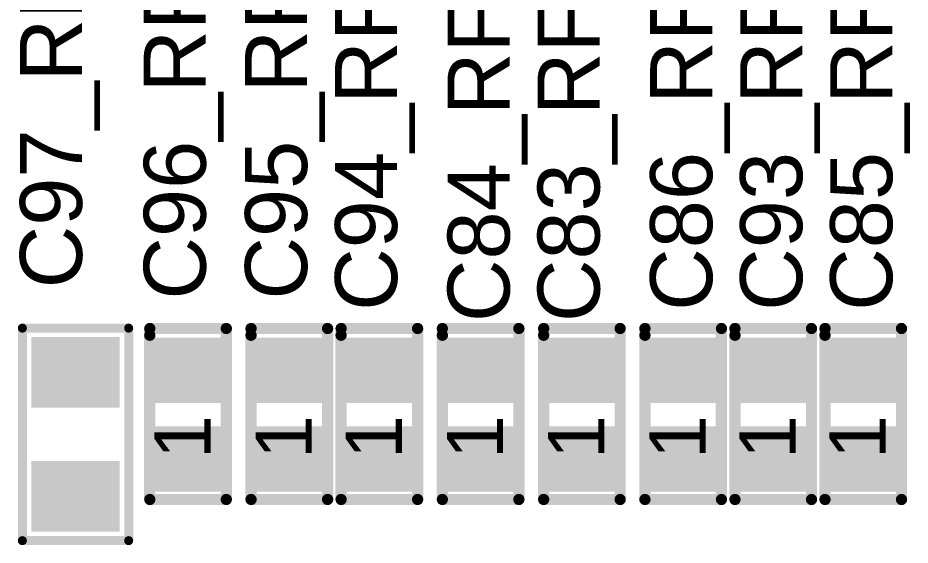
# Model space of a CAD drawing. Header units: inches. Extents: x -1.3 to 11.9, y -6.8 to 4.2.
# Drawn here: x 4.2094 to 4.6058, y 1.6646 to 1.899 of the extents above; entities that cross this region are included whole.
import ezdxf

# ---------------------------------------------------------------- set-up
doc = ezdxf.new("R2010")
doc.units = ezdxf.units.IN
doc.header["$MEASUREMENT"] = 0
for name, color, linetype in [('ASSY_DWG_INFO', 56, 'Continuous'), ('FAB', 56, 'Continuous'), ('TOP', 1, 'Continuous'), ('Top Overlay', 2, 'Continuous'), ('Top Paste', 8, 'Continuous'), ('Top Solder', 216, 'Continuous')]:
    doc.layers.add(name, color=color, linetype=linetype)
doc.styles.add('Arial', font='', dxfattribs={"height": 0.2})
doc.styles.get('Arial').set_extended_font_data('Arial')

# ---------------------------------------------------------------- blocks, each defined once
blk = doc.blocks.new('C0603_115')
at = {"layer": 'TOP'}
for points in [[(-0.04134, 0.01772), (-0.01378, 0.01772), (-0.01378, -0.01772), (-0.04134, -0.01772)], [(0.01378, 0.01772), (0.04134, 0.01772), (0.04134, -0.01772), (0.01378, -0.01772)]]:
    blk.add_hatch(color=1, dxfattribs=at).paths.add_polyline_path(points)
at = {"layer": 'Top Paste'}
for points in [[(-0.04134, 0.01772), (-0.01378, 0.01772), (-0.01378, -0.01772), (-0.04134, -0.01772)], [(0.01378, 0.01772), (0.04134, 0.01772), (0.04134, -0.01772), (0.01378, -0.01772)]]:
    blk.add_hatch(color=8, dxfattribs=at).paths.add_polyline_path(points)
at = {"layer": 'Top Solder'}
for points in [[(-0.04331, 0.01969), (-0.01181, 0.01969), (-0.01181, -0.01969), (-0.04331, -0.01969)], [(0.01181, 0.01969), (0.04331, 0.01969), (0.04331, -0.01969), (0.01181, -0.01969)]]:
    blk.add_hatch(color=216, dxfattribs=at).paths.add_polyline_path(points)
at = {"layer": 'Top Overlay'}
for points in [[(-0.04724, 0.02362, 0.004, 0.004, 0), (-0.04724, -0.02362, 0.004, 0.004, 0)], [(-0.04724, 0.02362, 0.004, 0.004, 0), (0.04724, 0.02362, 0.004, 0.004, 0)], [(0.04724, 0.02362, 0.004, 0.004, 0), (0.04724, -0.02362, 0.004, 0.004, 0)], [(-0.04724, -0.02362, 0.004, 0.004, 0), (0.04724, -0.02362, 0.004, 0.004, 0)]]:
    blk.add_lwpolyline(points, format="xyseb", dxfattribs=at)
for points in [[(-0.04824, 0.02362, 0.002, 0.002, 1), (-0.04624, 0.02362, 0.002, 0.002, 1)], [(-0.04824, 0.02362, 0.002, 0.002, 1), (-0.04624, 0.02362, 0.002, 0.002, 1)], [(0.04624, 0.02362, 0.002, 0.002, 1), (0.04824, 0.02362, 0.002, 0.002, 1)], [(0.04624, 0.02362, 0.002, 0.002, 1), (0.04824, 0.02362, 0.002, 0.002, 1)], [(-0.04824, -0.02362, 0.002, 0.002, 1), (-0.04624, -0.02362, 0.002, 0.002, 1)], [(-0.04824, -0.02362, 0.002, 0.002, 1), (-0.04624, -0.02362, 0.002, 0.002, 1)], [(0.04624, -0.02362, 0.002, 0.002, 1), (0.04824, -0.02362, 0.002, 0.002, 1)], [(0.04624, -0.02362, 0.002, 0.002, 1), (0.04824, -0.02362, 0.002, 0.002, 1)]]:
    blk.add_lwpolyline(points, format="xyseb", close=True, dxfattribs=at)
blk = doc.blocks.new('C0402_117')
at = {"layer": 'TOP'}
for points in [[(-0.031, -0.0125), (-0.031, 0.0125), (-0.006, 0.0125), (-0.006, -0.0125)], [(0.0084, -0.0125), (0.0084, 0.0125), (0.0334, 0.0125), (0.0334, -0.0125)]]:
    blk.add_hatch(color=1, dxfattribs=at).paths.add_polyline_path(points)
at = {"layer": 'Top Paste'}
for points in [[(-0.031, -0.0125), (-0.031, 0.0125), (-0.006, 0.0125), (-0.006, -0.0125)], [(0.0084, -0.0125), (0.0084, 0.0125), (0.0334, 0.0125), (0.0334, -0.0125)]]:
    blk.add_hatch(color=8, dxfattribs=at).paths.add_polyline_path(points)
at = {"layer": 'Top Solder'}
for points in [[(-0.033, -0.0145), (-0.033, 0.0145), (-0.004, 0.0145), (-0.004, -0.0145)], [(0.0064, -0.0145), (0.0064, 0.0145), (0.0354, 0.0145), (0.0354, -0.0145)]]:
    blk.add_hatch(color=216, dxfattribs=at).paths.add_polyline_path(points)
at = {"layer": 'ASSY_DWG_INFO'}
for points in [[(-0.0365, 0.017, 0.005, 0.005, 0), (-0.0365, -0.017, 0.005, 0.005, 0)], [(-0.0365, 0.017, 0.005, 0.005, 0), (0.0395, 0.017, 0.005, 0.005, 0)], [(0.0395, 0.017, 0.005, 0.005, 0), (0.0395, -0.017, 0.005, 0.005, 0)], [(-0.0365, -0.017, 0.005, 0.005, 0), (0.0395, -0.017, 0.005, 0.005, 0)]]:
    blk.add_lwpolyline(points, format="xyseb", dxfattribs=at)
for points in [[(-0.03775, 0.017, 0.0025, 0.0025, 1), (-0.03525, 0.017, 0.0025, 0.0025, 1)], [(-0.03775, 0.017, 0.0025, 0.0025, 1), (-0.03525, 0.017, 0.0025, 0.0025, 1)], [(0.03825, 0.017, 0.0025, 0.0025, 1), (0.04075, 0.017, 0.0025, 0.0025, 1)], [(0.03825, 0.017, 0.0025, 0.0025, 1), (0.04075, 0.017, 0.0025, 0.0025, 1)], [(-0.03775, -0.017, 0.0025, 0.0025, 1), (-0.03525, -0.017, 0.0025, 0.0025, 1)], [(-0.03775, -0.017, 0.0025, 0.0025, 1), (-0.03525, -0.017, 0.0025, 0.0025, 1)], [(0.03825, -0.017, 0.0025, 0.0025, 1), (0.04075, -0.017, 0.0025, 0.0025, 1)], [(0.03825, -0.017, 0.0025, 0.0025, 1), (0.04075, -0.017, 0.0025, 0.0025, 1)]]:
    blk.add_lwpolyline(points, format="xyseb", close=True, dxfattribs=at)
at = {"layer": 'Top Overlay'}
for points in [[(-0.0365, 0.017, 0.005, 0.005, 0), (0.0365, 0.017, 0.005, 0.005, 0)], [(-0.0365, 0.017, 0.005, 0.005, 0), (-0.0365, -0.017, 0.005, 0.005, 0)], [(0.0365, 0.017, 0.005, 0.005, 0), (0.0395, 0.017, 0.005, 0.005, 0)], [(0.0395, 0.017, 0.005, 0.005, 0), (0.0395, -0.017, 0.005, 0.005, 0)], [(-0.0365, -0.017, 0.005, 0.005, 0), (0.0395, -0.017, 0.005, 0.005, 0)]]:
    blk.add_lwpolyline(points, format="xyseb", dxfattribs=at)
for points in [[(-0.03775, 0.017, 0.0025, 0.0025, 1), (-0.03525, 0.017, 0.0025, 0.0025, 1)], [(-0.03775, 0.017, 0.0025, 0.0025, 1), (-0.03525, 0.017, 0.0025, 0.0025, 1)], [(0.03525, 0.017, 0.0025, 0.0025, 1), (0.03775, 0.017, 0.0025, 0.0025, 1)], [(0.03525, 0.017, 0.0025, 0.0025, 1), (0.03775, 0.017, 0.0025, 0.0025, 1)], [(0.03825, 0.017, 0.0025, 0.0025, 1), (0.04075, 0.017, 0.0025, 0.0025, 1)], [(0.03825, 0.017, 0.0025, 0.0025, 1), (0.04075, 0.017, 0.0025, 0.0025, 1)], [(-0.03775, -0.017, 0.0025, 0.0025, 1), (-0.03525, -0.017, 0.0025, 0.0025, 1)], [(-0.03775, -0.017, 0.0025, 0.0025, 1), (-0.03525, -0.017, 0.0025, 0.0025, 1)], [(0.03825, -0.017, 0.0025, 0.0025, 1), (0.04075, -0.017, 0.0025, 0.0025, 1)], [(0.03825, -0.017, 0.0025, 0.0025, 1), (0.04075, -0.017, 0.0025, 0.0025, 1)]]:
    blk.add_lwpolyline(points, format="xyseb", close=True, dxfattribs=at)
at = {"layer": 'FAB', "style": 'Arial'}
blk.add_text('1', height=0.025, dxfattribs=at).set_placement((-0.0185, -0.01))
blk = doc.blocks.new('C0402_119')
at = {"layer": 'TOP'}
for points in [[(-0.031, -0.0125), (-0.031, 0.0125), (-0.006, 0.0125), (-0.006, -0.0125)], [(0.0084, -0.0125), (0.0084, 0.0125), (0.0334, 0.0125), (0.0334, -0.0125)]]:
    blk.add_hatch(color=1, dxfattribs=at).paths.add_polyline_path(points)
at = {"layer": 'Top Paste'}
for points in [[(-0.031, -0.0125), (-0.031, 0.0125), (-0.006, 0.0125), (-0.006, -0.0125)], [(0.0084, -0.0125), (0.0084, 0.0125), (0.0334, 0.0125), (0.0334, -0.0125)]]:
    blk.add_hatch(color=8, dxfattribs=at).paths.add_polyline_path(points)
at = {"layer": 'Top Solder'}
for points in [[(-0.033, -0.0145), (-0.033, 0.0145), (-0.004, 0.0145), (-0.004, -0.0145)], [(0.0064, -0.0145), (0.0064, 0.0145), (0.0354, 0.0145), (0.0354, -0.0145)]]:
    blk.add_hatch(color=216, dxfattribs=at).paths.add_polyline_path(points)
at = {"layer": 'ASSY_DWG_INFO'}
for points in [[(-0.0365, 0.017, 0.005, 0.005, 0), (-0.0365, -0.017, 0.005, 0.005, 0)], [(-0.0365, 0.017, 0.005, 0.005, 0), (0.0395, 0.017, 0.005, 0.005, 0)], [(0.0395, 0.017, 0.005, 0.005, 0), (0.0395, -0.017, 0.005, 0.005, 0)], [(-0.0365, -0.017, 0.005, 0.005, 0), (0.0395, -0.017, 0.005, 0.005, 0)]]:
    blk.add_lwpolyline(points, format="xyseb", dxfattribs=at)
for points in [[(-0.03775, 0.017, 0.0025, 0.0025, 1), (-0.03525, 0.017, 0.0025, 0.0025, 1)], [(-0.03775, 0.017, 0.0025, 0.0025, 1), (-0.03525, 0.017, 0.0025, 0.0025, 1)], [(0.03825, 0.017, 0.0025, 0.0025, 1), (0.04075, 0.017, 0.0025, 0.0025, 1)], [(0.03825, 0.017, 0.0025, 0.0025, 1), (0.04075, 0.017, 0.0025, 0.0025, 1)], [(-0.03775, -0.017, 0.0025, 0.0025, 1), (-0.03525, -0.017, 0.0025, 0.0025, 1)], [(-0.03775, -0.017, 0.0025, 0.0025, 1), (-0.03525, -0.017, 0.0025, 0.0025, 1)], [(0.03825, -0.017, 0.0025, 0.0025, 1), (0.04075, -0.017, 0.0025, 0.0025, 1)], [(0.03825, -0.017, 0.0025, 0.0025, 1), (0.04075, -0.017, 0.0025, 0.0025, 1)]]:
    blk.add_lwpolyline(points, format="xyseb", close=True, dxfattribs=at)
at = {"layer": 'Top Overlay'}
for points in [[(-0.0365, 0.017, 0.005, 0.005, 0), (0.0365, 0.017, 0.005, 0.005, 0)], [(-0.0365, 0.017, 0.005, 0.005, 0), (-0.0365, -0.017, 0.005, 0.005, 0)], [(0.0365, 0.017, 0.005, 0.005, 0), (0.0395, 0.017, 0.005, 0.005, 0)], [(0.0395, 0.017, 0.005, 0.005, 0), (0.0395, -0.017, 0.005, 0.005, 0)], [(-0.0365, -0.017, 0.005, 0.005, 0), (0.0395, -0.017, 0.005, 0.005, 0)]]:
    blk.add_lwpolyline(points, format="xyseb", dxfattribs=at)
for points in [[(-0.03775, 0.017, 0.0025, 0.0025, 1), (-0.03525, 0.017, 0.0025, 0.0025, 1)], [(-0.03775, 0.017, 0.0025, 0.0025, 1), (-0.03525, 0.017, 0.0025, 0.0025, 1)], [(0.03525, 0.017, 0.0025, 0.0025, 1), (0.03775, 0.017, 0.0025, 0.0025, 1)], [(0.03525, 0.017, 0.0025, 0.0025, 1), (0.03775, 0.017, 0.0025, 0.0025, 1)], [(0.03825, 0.017, 0.0025, 0.0025, 1), (0.04075, 0.017, 0.0025, 0.0025, 1)], [(0.03825, 0.017, 0.0025, 0.0025, 1), (0.04075, 0.017, 0.0025, 0.0025, 1)], [(-0.03775, -0.017, 0.0025, 0.0025, 1), (-0.03525, -0.017, 0.0025, 0.0025, 1)], [(-0.03775, -0.017, 0.0025, 0.0025, 1), (-0.03525, -0.017, 0.0025, 0.0025, 1)], [(0.03825, -0.017, 0.0025, 0.0025, 1), (0.04075, -0.017, 0.0025, 0.0025, 1)], [(0.03825, -0.017, 0.0025, 0.0025, 1), (0.04075, -0.017, 0.0025, 0.0025, 1)]]:
    blk.add_lwpolyline(points, format="xyseb", close=True, dxfattribs=at)
at = {"layer": 'FAB', "style": 'Arial'}
blk.add_text('1', height=0.025, dxfattribs=at).set_placement((-0.0185, -0.01))
blk = doc.blocks.new('C0402_121')
at = {"layer": 'TOP'}
for points in [[(-0.031, -0.0125), (-0.031, 0.0125), (-0.006, 0.0125), (-0.006, -0.0125)], [(0.0084, -0.0125), (0.0084, 0.0125), (0.0334, 0.0125), (0.0334, -0.0125)]]:
    blk.add_hatch(color=1, dxfattribs=at).paths.add_polyline_path(points)
at = {"layer": 'Top Paste'}
for points in [[(-0.031, -0.0125), (-0.031, 0.0125), (-0.006, 0.0125), (-0.006, -0.0125)], [(0.0084, -0.0125), (0.0084, 0.0125), (0.0334, 0.0125), (0.0334, -0.0125)]]:
    blk.add_hatch(color=8, dxfattribs=at).paths.add_polyline_path(points)
at = {"layer": 'Top Solder'}
for points in [[(-0.033, -0.0145), (-0.033, 0.0145), (-0.004, 0.0145), (-0.004, -0.0145)], [(0.0064, -0.0145), (0.0064, 0.0145), (0.0354, 0.0145), (0.0354, -0.0145)]]:
    blk.add_hatch(color=216, dxfattribs=at).paths.add_polyline_path(points)
at = {"layer": 'ASSY_DWG_INFO'}
for points in [[(-0.0365, 0.017, 0.005, 0.005, 0), (-0.0365, -0.017, 0.005, 0.005, 0)], [(-0.0365, 0.017, 0.005, 0.005, 0), (0.0395, 0.017, 0.005, 0.005, 0)], [(0.0395, 0.017, 0.005, 0.005, 0), (0.0395, -0.017, 0.005, 0.005, 0)], [(-0.0365, -0.017, 0.005, 0.005, 0), (0.0395, -0.017, 0.005, 0.005, 0)]]:
    blk.add_lwpolyline(points, format="xyseb", dxfattribs=at)
for points in [[(-0.03775, 0.017, 0.0025, 0.0025, 1), (-0.03525, 0.017, 0.0025, 0.0025, 1)], [(-0.03775, 0.017, 0.0025, 0.0025, 1), (-0.03525, 0.017, 0.0025, 0.0025, 1)], [(0.03825, 0.017, 0.0025, 0.0025, 1), (0.04075, 0.017, 0.0025, 0.0025, 1)], [(0.03825, 0.017, 0.0025, 0.0025, 1), (0.04075, 0.017, 0.0025, 0.0025, 1)], [(-0.03775, -0.017, 0.0025, 0.0025, 1), (-0.03525, -0.017, 0.0025, 0.0025, 1)], [(-0.03775, -0.017, 0.0025, 0.0025, 1), (-0.03525, -0.017, 0.0025, 0.0025, 1)], [(0.03825, -0.017, 0.0025, 0.0025, 1), (0.04075, -0.017, 0.0025, 0.0025, 1)], [(0.03825, -0.017, 0.0025, 0.0025, 1), (0.04075, -0.017, 0.0025, 0.0025, 1)]]:
    blk.add_lwpolyline(points, format="xyseb", close=True, dxfattribs=at)
at = {"layer": 'Top Overlay'}
for points in [[(-0.0365, 0.017, 0.005, 0.005, 0), (0.0365, 0.017, 0.005, 0.005, 0)], [(-0.0365, 0.017, 0.005, 0.005, 0), (-0.0365, -0.017, 0.005, 0.005, 0)], [(0.0365, 0.017, 0.005, 0.005, 0), (0.0395, 0.017, 0.005, 0.005, 0)], [(0.0395, 0.017, 0.005, 0.005, 0), (0.0395, -0.017, 0.005, 0.005, 0)], [(-0.0365, -0.017, 0.005, 0.005, 0), (0.0395, -0.017, 0.005, 0.005, 0)]]:
    blk.add_lwpolyline(points, format="xyseb", dxfattribs=at)
for points in [[(-0.03775, 0.017, 0.0025, 0.0025, 1), (-0.03525, 0.017, 0.0025, 0.0025, 1)], [(-0.03775, 0.017, 0.0025, 0.0025, 1), (-0.03525, 0.017, 0.0025, 0.0025, 1)], [(0.03525, 0.017, 0.0025, 0.0025, 1), (0.03775, 0.017, 0.0025, 0.0025, 1)], [(0.03525, 0.017, 0.0025, 0.0025, 1), (0.03775, 0.017, 0.0025, 0.0025, 1)], [(0.03825, 0.017, 0.0025, 0.0025, 1), (0.04075, 0.017, 0.0025, 0.0025, 1)], [(0.03825, 0.017, 0.0025, 0.0025, 1), (0.04075, 0.017, 0.0025, 0.0025, 1)], [(-0.03775, -0.017, 0.0025, 0.0025, 1), (-0.03525, -0.017, 0.0025, 0.0025, 1)], [(-0.03775, -0.017, 0.0025, 0.0025, 1), (-0.03525, -0.017, 0.0025, 0.0025, 1)], [(0.03825, -0.017, 0.0025, 0.0025, 1), (0.04075, -0.017, 0.0025, 0.0025, 1)], [(0.03825, -0.017, 0.0025, 0.0025, 1), (0.04075, -0.017, 0.0025, 0.0025, 1)]]:
    blk.add_lwpolyline(points, format="xyseb", close=True, dxfattribs=at)
at = {"layer": 'FAB', "style": 'Arial'}
blk.add_text('1', height=0.025, dxfattribs=at).set_placement((-0.0185, -0.01))
blk = doc.blocks.new('C0402_123')
at = {"layer": 'TOP'}
for points in [[(-0.031, -0.0125), (-0.031, 0.0125), (-0.006, 0.0125), (-0.006, -0.0125)], [(0.0084, -0.0125), (0.0084, 0.0125), (0.0334, 0.0125), (0.0334, -0.0125)]]:
    blk.add_hatch(color=1, dxfattribs=at).paths.add_polyline_path(points)
at = {"layer": 'Top Paste'}
for points in [[(-0.031, -0.0125), (-0.031, 0.0125), (-0.006, 0.0125), (-0.006, -0.0125)], [(0.0084, -0.0125), (0.0084, 0.0125), (0.0334, 0.0125), (0.0334, -0.0125)]]:
    blk.add_hatch(color=8, dxfattribs=at).paths.add_polyline_path(points)
at = {"layer": 'Top Solder'}
for points in [[(-0.033, -0.0145), (-0.033, 0.0145), (-0.004, 0.0145), (-0.004, -0.0145)], [(0.0064, -0.0145), (0.0064, 0.0145), (0.0354, 0.0145), (0.0354, -0.0145)]]:
    blk.add_hatch(color=216, dxfattribs=at).paths.add_polyline_path(points)
at = {"layer": 'ASSY_DWG_INFO'}
for points in [[(-0.0365, 0.017, 0.005, 0.005, 0), (-0.0365, -0.017, 0.005, 0.005, 0)], [(-0.0365, 0.017, 0.005, 0.005, 0), (0.0395, 0.017, 0.005, 0.005, 0)], [(0.0395, 0.017, 0.005, 0.005, 0), (0.0395, -0.017, 0.005, 0.005, 0)], [(-0.0365, -0.017, 0.005, 0.005, 0), (0.0395, -0.017, 0.005, 0.005, 0)]]:
    blk.add_lwpolyline(points, format="xyseb", dxfattribs=at)
for points in [[(-0.03775, 0.017, 0.0025, 0.0025, 1), (-0.03525, 0.017, 0.0025, 0.0025, 1)], [(-0.03775, 0.017, 0.0025, 0.0025, 1), (-0.03525, 0.017, 0.0025, 0.0025, 1)], [(0.03825, 0.017, 0.0025, 0.0025, 1), (0.04075, 0.017, 0.0025, 0.0025, 1)], [(0.03825, 0.017, 0.0025, 0.0025, 1), (0.04075, 0.017, 0.0025, 0.0025, 1)], [(-0.03775, -0.017, 0.0025, 0.0025, 1), (-0.03525, -0.017, 0.0025, 0.0025, 1)], [(-0.03775, -0.017, 0.0025, 0.0025, 1), (-0.03525, -0.017, 0.0025, 0.0025, 1)], [(0.03825, -0.017, 0.0025, 0.0025, 1), (0.04075, -0.017, 0.0025, 0.0025, 1)], [(0.03825, -0.017, 0.0025, 0.0025, 1), (0.04075, -0.017, 0.0025, 0.0025, 1)]]:
    blk.add_lwpolyline(points, format="xyseb", close=True, dxfattribs=at)
at = {"layer": 'Top Overlay'}
for points in [[(-0.0365, 0.017, 0.005, 0.005, 0), (0.0365, 0.017, 0.005, 0.005, 0)], [(-0.0365, 0.017, 0.005, 0.005, 0), (-0.0365, -0.017, 0.005, 0.005, 0)], [(0.0365, 0.017, 0.005, 0.005, 0), (0.0395, 0.017, 0.005, 0.005, 0)], [(0.0395, 0.017, 0.005, 0.005, 0), (0.0395, -0.017, 0.005, 0.005, 0)], [(-0.0365, -0.017, 0.005, 0.005, 0), (0.0395, -0.017, 0.005, 0.005, 0)]]:
    blk.add_lwpolyline(points, format="xyseb", dxfattribs=at)
for points in [[(-0.03775, 0.017, 0.0025, 0.0025, 1), (-0.03525, 0.017, 0.0025, 0.0025, 1)], [(-0.03775, 0.017, 0.0025, 0.0025, 1), (-0.03525, 0.017, 0.0025, 0.0025, 1)], [(0.03525, 0.017, 0.0025, 0.0025, 1), (0.03775, 0.017, 0.0025, 0.0025, 1)], [(0.03525, 0.017, 0.0025, 0.0025, 1), (0.03775, 0.017, 0.0025, 0.0025, 1)], [(0.03825, 0.017, 0.0025, 0.0025, 1), (0.04075, 0.017, 0.0025, 0.0025, 1)], [(0.03825, 0.017, 0.0025, 0.0025, 1), (0.04075, 0.017, 0.0025, 0.0025, 1)], [(-0.03775, -0.017, 0.0025, 0.0025, 1), (-0.03525, -0.017, 0.0025, 0.0025, 1)], [(-0.03775, -0.017, 0.0025, 0.0025, 1), (-0.03525, -0.017, 0.0025, 0.0025, 1)], [(0.03825, -0.017, 0.0025, 0.0025, 1), (0.04075, -0.017, 0.0025, 0.0025, 1)], [(0.03825, -0.017, 0.0025, 0.0025, 1), (0.04075, -0.017, 0.0025, 0.0025, 1)]]:
    blk.add_lwpolyline(points, format="xyseb", close=True, dxfattribs=at)
at = {"layer": 'FAB', "style": 'Arial'}
blk.add_text('1', height=0.025, dxfattribs=at).set_placement((-0.0185, -0.01))
blk = doc.blocks.new('C0402_137')
at = {"layer": 'TOP'}
for points in [[(-0.031, -0.0125), (-0.031, 0.0125), (-0.006, 0.0125), (-0.006, -0.0125)], [(0.0084, -0.0125), (0.0084, 0.0125), (0.0334, 0.0125), (0.0334, -0.0125)]]:
    blk.add_hatch(color=1, dxfattribs=at).paths.add_polyline_path(points)
at = {"layer": 'Top Paste'}
for points in [[(-0.031, -0.0125), (-0.031, 0.0125), (-0.006, 0.0125), (-0.006, -0.0125)], [(0.0084, -0.0125), (0.0084, 0.0125), (0.0334, 0.0125), (0.0334, -0.0125)]]:
    blk.add_hatch(color=8, dxfattribs=at).paths.add_polyline_path(points)
at = {"layer": 'Top Solder'}
for points in [[(-0.033, -0.0145), (-0.033, 0.0145), (-0.004, 0.0145), (-0.004, -0.0145)], [(0.0064, -0.0145), (0.0064, 0.0145), (0.0354, 0.0145), (0.0354, -0.0145)]]:
    blk.add_hatch(color=216, dxfattribs=at).paths.add_polyline_path(points)
at = {"layer": 'ASSY_DWG_INFO'}
for points in [[(-0.0365, 0.017, 0.005, 0.005, 0), (-0.0365, -0.017, 0.005, 0.005, 0)], [(-0.0365, 0.017, 0.005, 0.005, 0), (0.0395, 0.017, 0.005, 0.005, 0)], [(0.0395, 0.017, 0.005, 0.005, 0), (0.0395, -0.017, 0.005, 0.005, 0)], [(-0.0365, -0.017, 0.005, 0.005, 0), (0.0395, -0.017, 0.005, 0.005, 0)]]:
    blk.add_lwpolyline(points, format="xyseb", dxfattribs=at)
for points in [[(-0.03775, 0.017, 0.0025, 0.0025, 1), (-0.03525, 0.017, 0.0025, 0.0025, 1)], [(-0.03775, 0.017, 0.0025, 0.0025, 1), (-0.03525, 0.017, 0.0025, 0.0025, 1)], [(0.03825, 0.017, 0.0025, 0.0025, 1), (0.04075, 0.017, 0.0025, 0.0025, 1)], [(0.03825, 0.017, 0.0025, 0.0025, 1), (0.04075, 0.017, 0.0025, 0.0025, 1)], [(-0.03775, -0.017, 0.0025, 0.0025, 1), (-0.03525, -0.017, 0.0025, 0.0025, 1)], [(-0.03775, -0.017, 0.0025, 0.0025, 1), (-0.03525, -0.017, 0.0025, 0.0025, 1)], [(0.03825, -0.017, 0.0025, 0.0025, 1), (0.04075, -0.017, 0.0025, 0.0025, 1)], [(0.03825, -0.017, 0.0025, 0.0025, 1), (0.04075, -0.017, 0.0025, 0.0025, 1)]]:
    blk.add_lwpolyline(points, format="xyseb", close=True, dxfattribs=at)
at = {"layer": 'Top Overlay'}
for points in [[(-0.0365, 0.017, 0.005, 0.005, 0), (0.0365, 0.017, 0.005, 0.005, 0)], [(-0.0365, 0.017, 0.005, 0.005, 0), (-0.0365, -0.017, 0.005, 0.005, 0)], [(0.0365, 0.017, 0.005, 0.005, 0), (0.0395, 0.017, 0.005, 0.005, 0)], [(0.0395, 0.017, 0.005, 0.005, 0), (0.0395, -0.017, 0.005, 0.005, 0)], [(-0.0365, -0.017, 0.005, 0.005, 0), (0.0395, -0.017, 0.005, 0.005, 0)]]:
    blk.add_lwpolyline(points, format="xyseb", dxfattribs=at)
for points in [[(-0.03775, 0.017, 0.0025, 0.0025, 1), (-0.03525, 0.017, 0.0025, 0.0025, 1)], [(-0.03775, 0.017, 0.0025, 0.0025, 1), (-0.03525, 0.017, 0.0025, 0.0025, 1)], [(0.03525, 0.017, 0.0025, 0.0025, 1), (0.03775, 0.017, 0.0025, 0.0025, 1)], [(0.03525, 0.017, 0.0025, 0.0025, 1), (0.03775, 0.017, 0.0025, 0.0025, 1)], [(0.03825, 0.017, 0.0025, 0.0025, 1), (0.04075, 0.017, 0.0025, 0.0025, 1)], [(0.03825, 0.017, 0.0025, 0.0025, 1), (0.04075, 0.017, 0.0025, 0.0025, 1)], [(-0.03775, -0.017, 0.0025, 0.0025, 1), (-0.03525, -0.017, 0.0025, 0.0025, 1)], [(-0.03775, -0.017, 0.0025, 0.0025, 1), (-0.03525, -0.017, 0.0025, 0.0025, 1)], [(0.03825, -0.017, 0.0025, 0.0025, 1), (0.04075, -0.017, 0.0025, 0.0025, 1)], [(0.03825, -0.017, 0.0025, 0.0025, 1), (0.04075, -0.017, 0.0025, 0.0025, 1)]]:
    blk.add_lwpolyline(points, format="xyseb", close=True, dxfattribs=at)
at = {"layer": 'FAB', "style": 'Arial'}
blk.add_text('1', height=0.025, dxfattribs=at).set_placement((-0.0185, -0.01))
blk = doc.blocks.new('C0402_139')
at = {"layer": 'TOP'}
for points in [[(-0.031, -0.0125), (-0.031, 0.0125), (-0.006, 0.0125), (-0.006, -0.0125)], [(0.0084, -0.0125), (0.0084, 0.0125), (0.0334, 0.0125), (0.0334, -0.0125)]]:
    blk.add_hatch(color=1, dxfattribs=at).paths.add_polyline_path(points)
at = {"layer": 'Top Paste'}
for points in [[(-0.031, -0.0125), (-0.031, 0.0125), (-0.006, 0.0125), (-0.006, -0.0125)], [(0.0084, -0.0125), (0.0084, 0.0125), (0.0334, 0.0125), (0.0334, -0.0125)]]:
    blk.add_hatch(color=8, dxfattribs=at).paths.add_polyline_path(points)
at = {"layer": 'Top Solder'}
for points in [[(-0.033, -0.0145), (-0.033, 0.0145), (-0.004, 0.0145), (-0.004, -0.0145)], [(0.0064, -0.0145), (0.0064, 0.0145), (0.0354, 0.0145), (0.0354, -0.0145)]]:
    blk.add_hatch(color=216, dxfattribs=at).paths.add_polyline_path(points)
at = {"layer": 'ASSY_DWG_INFO'}
for points in [[(-0.0365, 0.017, 0.005, 0.005, 0), (-0.0365, -0.017, 0.005, 0.005, 0)], [(-0.0365, 0.017, 0.005, 0.005, 0), (0.0395, 0.017, 0.005, 0.005, 0)], [(0.0395, 0.017, 0.005, 0.005, 0), (0.0395, -0.017, 0.005, 0.005, 0)], [(-0.0365, -0.017, 0.005, 0.005, 0), (0.0395, -0.017, 0.005, 0.005, 0)]]:
    blk.add_lwpolyline(points, format="xyseb", dxfattribs=at)
for points in [[(-0.03775, 0.017, 0.0025, 0.0025, 1), (-0.03525, 0.017, 0.0025, 0.0025, 1)], [(-0.03775, 0.017, 0.0025, 0.0025, 1), (-0.03525, 0.017, 0.0025, 0.0025, 1)], [(0.03825, 0.017, 0.0025, 0.0025, 1), (0.04075, 0.017, 0.0025, 0.0025, 1)], [(0.03825, 0.017, 0.0025, 0.0025, 1), (0.04075, 0.017, 0.0025, 0.0025, 1)], [(-0.03775, -0.017, 0.0025, 0.0025, 1), (-0.03525, -0.017, 0.0025, 0.0025, 1)], [(-0.03775, -0.017, 0.0025, 0.0025, 1), (-0.03525, -0.017, 0.0025, 0.0025, 1)], [(0.03825, -0.017, 0.0025, 0.0025, 1), (0.04075, -0.017, 0.0025, 0.0025, 1)], [(0.03825, -0.017, 0.0025, 0.0025, 1), (0.04075, -0.017, 0.0025, 0.0025, 1)]]:
    blk.add_lwpolyline(points, format="xyseb", close=True, dxfattribs=at)
at = {"layer": 'Top Overlay'}
for points in [[(-0.0365, 0.017, 0.005, 0.005, 0), (0.0365, 0.017, 0.005, 0.005, 0)], [(-0.0365, 0.017, 0.005, 0.005, 0), (-0.0365, -0.017, 0.005, 0.005, 0)], [(0.0365, 0.017, 0.005, 0.005, 0), (0.0395, 0.017, 0.005, 0.005, 0)], [(0.0395, 0.017, 0.005, 0.005, 0), (0.0395, -0.017, 0.005, 0.005, 0)], [(-0.0365, -0.017, 0.005, 0.005, 0), (0.0395, -0.017, 0.005, 0.005, 0)]]:
    blk.add_lwpolyline(points, format="xyseb", dxfattribs=at)
for points in [[(-0.03775, 0.017, 0.0025, 0.0025, 1), (-0.03525, 0.017, 0.0025, 0.0025, 1)], [(-0.03775, 0.017, 0.0025, 0.0025, 1), (-0.03525, 0.017, 0.0025, 0.0025, 1)], [(0.03525, 0.017, 0.0025, 0.0025, 1), (0.03775, 0.017, 0.0025, 0.0025, 1)], [(0.03525, 0.017, 0.0025, 0.0025, 1), (0.03775, 0.017, 0.0025, 0.0025, 1)], [(0.03825, 0.017, 0.0025, 0.0025, 1), (0.04075, 0.017, 0.0025, 0.0025, 1)], [(0.03825, 0.017, 0.0025, 0.0025, 1), (0.04075, 0.017, 0.0025, 0.0025, 1)], [(-0.03775, -0.017, 0.0025, 0.0025, 1), (-0.03525, -0.017, 0.0025, 0.0025, 1)], [(-0.03775, -0.017, 0.0025, 0.0025, 1), (-0.03525, -0.017, 0.0025, 0.0025, 1)], [(0.03825, -0.017, 0.0025, 0.0025, 1), (0.04075, -0.017, 0.0025, 0.0025, 1)], [(0.03825, -0.017, 0.0025, 0.0025, 1), (0.04075, -0.017, 0.0025, 0.0025, 1)]]:
    blk.add_lwpolyline(points, format="xyseb", close=True, dxfattribs=at)
at = {"layer": 'FAB', "style": 'Arial'}
blk.add_text('1', height=0.025, dxfattribs=at).set_placement((-0.0185, -0.01))
blk = doc.blocks.new('C0402_141')
at = {"layer": 'TOP'}
for points in [[(-0.031, -0.0125), (-0.031, 0.0125), (-0.006, 0.0125), (-0.006, -0.0125)], [(0.0084, -0.0125), (0.0084, 0.0125), (0.0334, 0.0125), (0.0334, -0.0125)]]:
    blk.add_hatch(color=1, dxfattribs=at).paths.add_polyline_path(points)
at = {"layer": 'Top Paste'}
for points in [[(-0.031, -0.0125), (-0.031, 0.0125), (-0.006, 0.0125), (-0.006, -0.0125)], [(0.0084, -0.0125), (0.0084, 0.0125), (0.0334, 0.0125), (0.0334, -0.0125)]]:
    blk.add_hatch(color=8, dxfattribs=at).paths.add_polyline_path(points)
at = {"layer": 'Top Solder'}
for points in [[(-0.033, -0.0145), (-0.033, 0.0145), (-0.004, 0.0145), (-0.004, -0.0145)], [(0.0064, -0.0145), (0.0064, 0.0145), (0.0354, 0.0145), (0.0354, -0.0145)]]:
    blk.add_hatch(color=216, dxfattribs=at).paths.add_polyline_path(points)
at = {"layer": 'ASSY_DWG_INFO'}
for points in [[(-0.0365, 0.017, 0.005, 0.005, 0), (-0.0365, -0.017, 0.005, 0.005, 0)], [(-0.0365, 0.017, 0.005, 0.005, 0), (0.0395, 0.017, 0.005, 0.005, 0)], [(0.0395, 0.017, 0.005, 0.005, 0), (0.0395, -0.017, 0.005, 0.005, 0)], [(-0.0365, -0.017, 0.005, 0.005, 0), (0.0395, -0.017, 0.005, 0.005, 0)]]:
    blk.add_lwpolyline(points, format="xyseb", dxfattribs=at)
for points in [[(-0.03775, 0.017, 0.0025, 0.0025, 1), (-0.03525, 0.017, 0.0025, 0.0025, 1)], [(-0.03775, 0.017, 0.0025, 0.0025, 1), (-0.03525, 0.017, 0.0025, 0.0025, 1)], [(0.03825, 0.017, 0.0025, 0.0025, 1), (0.04075, 0.017, 0.0025, 0.0025, 1)], [(0.03825, 0.017, 0.0025, 0.0025, 1), (0.04075, 0.017, 0.0025, 0.0025, 1)], [(-0.03775, -0.017, 0.0025, 0.0025, 1), (-0.03525, -0.017, 0.0025, 0.0025, 1)], [(-0.03775, -0.017, 0.0025, 0.0025, 1), (-0.03525, -0.017, 0.0025, 0.0025, 1)], [(0.03825, -0.017, 0.0025, 0.0025, 1), (0.04075, -0.017, 0.0025, 0.0025, 1)], [(0.03825, -0.017, 0.0025, 0.0025, 1), (0.04075, -0.017, 0.0025, 0.0025, 1)]]:
    blk.add_lwpolyline(points, format="xyseb", close=True, dxfattribs=at)
at = {"layer": 'Top Overlay'}
for points in [[(-0.0365, 0.017, 0.005, 0.005, 0), (0.0365, 0.017, 0.005, 0.005, 0)], [(-0.0365, 0.017, 0.005, 0.005, 0), (-0.0365, -0.017, 0.005, 0.005, 0)], [(0.0365, 0.017, 0.005, 0.005, 0), (0.0395, 0.017, 0.005, 0.005, 0)], [(0.0395, 0.017, 0.005, 0.005, 0), (0.0395, -0.017, 0.005, 0.005, 0)], [(-0.0365, -0.017, 0.005, 0.005, 0), (0.0395, -0.017, 0.005, 0.005, 0)]]:
    blk.add_lwpolyline(points, format="xyseb", dxfattribs=at)
for points in [[(-0.03775, 0.017, 0.0025, 0.0025, 1), (-0.03525, 0.017, 0.0025, 0.0025, 1)], [(-0.03775, 0.017, 0.0025, 0.0025, 1), (-0.03525, 0.017, 0.0025, 0.0025, 1)], [(0.03525, 0.017, 0.0025, 0.0025, 1), (0.03775, 0.017, 0.0025, 0.0025, 1)], [(0.03525, 0.017, 0.0025, 0.0025, 1), (0.03775, 0.017, 0.0025, 0.0025, 1)], [(0.03825, 0.017, 0.0025, 0.0025, 1), (0.04075, 0.017, 0.0025, 0.0025, 1)], [(0.03825, 0.017, 0.0025, 0.0025, 1), (0.04075, 0.017, 0.0025, 0.0025, 1)], [(-0.03775, -0.017, 0.0025, 0.0025, 1), (-0.03525, -0.017, 0.0025, 0.0025, 1)], [(-0.03775, -0.017, 0.0025, 0.0025, 1), (-0.03525, -0.017, 0.0025, 0.0025, 1)], [(0.03825, -0.017, 0.0025, 0.0025, 1), (0.04075, -0.017, 0.0025, 0.0025, 1)], [(0.03825, -0.017, 0.0025, 0.0025, 1), (0.04075, -0.017, 0.0025, 0.0025, 1)]]:
    blk.add_lwpolyline(points, format="xyseb", close=True, dxfattribs=at)
at = {"layer": 'FAB', "style": 'Arial'}
blk.add_text('1', height=0.025, dxfattribs=at).set_placement((-0.0185, -0.01))
blk = doc.blocks.new('C0402_143')
at = {"layer": 'TOP'}
for points in [[(-0.031, -0.0125), (-0.031, 0.0125), (-0.006, 0.0125), (-0.006, -0.0125)], [(0.0084, -0.0125), (0.0084, 0.0125), (0.0334, 0.0125), (0.0334, -0.0125)]]:
    blk.add_hatch(color=1, dxfattribs=at).paths.add_polyline_path(points)
at = {"layer": 'Top Paste'}
for points in [[(-0.031, -0.0125), (-0.031, 0.0125), (-0.006, 0.0125), (-0.006, -0.0125)], [(0.0084, -0.0125), (0.0084, 0.0125), (0.0334, 0.0125), (0.0334, -0.0125)]]:
    blk.add_hatch(color=8, dxfattribs=at).paths.add_polyline_path(points)
at = {"layer": 'Top Solder'}
for points in [[(-0.033, -0.0145), (-0.033, 0.0145), (-0.004, 0.0145), (-0.004, -0.0145)], [(0.0064, -0.0145), (0.0064, 0.0145), (0.0354, 0.0145), (0.0354, -0.0145)]]:
    blk.add_hatch(color=216, dxfattribs=at).paths.add_polyline_path(points)
at = {"layer": 'ASSY_DWG_INFO'}
for points in [[(-0.0365, 0.017, 0.005, 0.005, 0), (-0.0365, -0.017, 0.005, 0.005, 0)], [(-0.0365, 0.017, 0.005, 0.005, 0), (0.0395, 0.017, 0.005, 0.005, 0)], [(0.0395, 0.017, 0.005, 0.005, 0), (0.0395, -0.017, 0.005, 0.005, 0)], [(-0.0365, -0.017, 0.005, 0.005, 0), (0.0395, -0.017, 0.005, 0.005, 0)]]:
    blk.add_lwpolyline(points, format="xyseb", dxfattribs=at)
for points in [[(-0.03775, 0.017, 0.0025, 0.0025, 1), (-0.03525, 0.017, 0.0025, 0.0025, 1)], [(-0.03775, 0.017, 0.0025, 0.0025, 1), (-0.03525, 0.017, 0.0025, 0.0025, 1)], [(0.03825, 0.017, 0.0025, 0.0025, 1), (0.04075, 0.017, 0.0025, 0.0025, 1)], [(0.03825, 0.017, 0.0025, 0.0025, 1), (0.04075, 0.017, 0.0025, 0.0025, 1)], [(-0.03775, -0.017, 0.0025, 0.0025, 1), (-0.03525, -0.017, 0.0025, 0.0025, 1)], [(-0.03775, -0.017, 0.0025, 0.0025, 1), (-0.03525, -0.017, 0.0025, 0.0025, 1)], [(0.03825, -0.017, 0.0025, 0.0025, 1), (0.04075, -0.017, 0.0025, 0.0025, 1)], [(0.03825, -0.017, 0.0025, 0.0025, 1), (0.04075, -0.017, 0.0025, 0.0025, 1)]]:
    blk.add_lwpolyline(points, format="xyseb", close=True, dxfattribs=at)
at = {"layer": 'Top Overlay'}
for points in [[(-0.0365, 0.017, 0.005, 0.005, 0), (0.0365, 0.017, 0.005, 0.005, 0)], [(-0.0365, 0.017, 0.005, 0.005, 0), (-0.0365, -0.017, 0.005, 0.005, 0)], [(0.0365, 0.017, 0.005, 0.005, 0), (0.0395, 0.017, 0.005, 0.005, 0)], [(0.0395, 0.017, 0.005, 0.005, 0), (0.0395, -0.017, 0.005, 0.005, 0)], [(-0.0365, -0.017, 0.005, 0.005, 0), (0.0395, -0.017, 0.005, 0.005, 0)]]:
    blk.add_lwpolyline(points, format="xyseb", dxfattribs=at)
for points in [[(-0.03775, 0.017, 0.0025, 0.0025, 1), (-0.03525, 0.017, 0.0025, 0.0025, 1)], [(-0.03775, 0.017, 0.0025, 0.0025, 1), (-0.03525, 0.017, 0.0025, 0.0025, 1)], [(0.03525, 0.017, 0.0025, 0.0025, 1), (0.03775, 0.017, 0.0025, 0.0025, 1)], [(0.03525, 0.017, 0.0025, 0.0025, 1), (0.03775, 0.017, 0.0025, 0.0025, 1)], [(0.03825, 0.017, 0.0025, 0.0025, 1), (0.04075, 0.017, 0.0025, 0.0025, 1)], [(0.03825, 0.017, 0.0025, 0.0025, 1), (0.04075, 0.017, 0.0025, 0.0025, 1)], [(-0.03775, -0.017, 0.0025, 0.0025, 1), (-0.03525, -0.017, 0.0025, 0.0025, 1)], [(-0.03775, -0.017, 0.0025, 0.0025, 1), (-0.03525, -0.017, 0.0025, 0.0025, 1)], [(0.03825, -0.017, 0.0025, 0.0025, 1), (0.04075, -0.017, 0.0025, 0.0025, 1)], [(0.03825, -0.017, 0.0025, 0.0025, 1), (0.04075, -0.017, 0.0025, 0.0025, 1)]]:
    blk.add_lwpolyline(points, format="xyseb", close=True, dxfattribs=at)
at = {"layer": 'FAB', "style": 'Arial'}
blk.add_text('1', height=0.025, dxfattribs=at).set_placement((-0.0185, -0.01))

msp = doc.modelspace()

# ---------------------------------------------------------------- block references
at = {"rotation": 90}
for name, p in [('C0603_115', (4.235, 1.71382)), ('C0402_117', (4.285, 1.72138)), ('C0402_119', (4.33, 1.72138)), ('C0402_121', (4.37, 1.72138)), ('C0402_141', (4.415, 1.72138)), ('C0402_143', (4.46, 1.72138)), ('C0402_137', (4.505, 1.72138)), ('C0402_123', (4.545, 1.72138)), ('C0402_139', (4.585, 1.72138))]:
    msp.add_blockref(name, p, dxfattribs=at)

# ---------------------------------------------------------------- texts
at = {"layer": 'Top Overlay', "style": 'Arial'}
for s, p in [('C97_RF_SW1', (4.23788, 1.77874)), ('C96_RF_SW1', (4.29288, 1.77374)), ('C95_RF_SW1', (4.33788, 1.77374)), ('C94_RF_SW1', (4.37788, 1.76874)), ('C86_RF_SW1', (4.51788, 1.76874)), ('C93_RF_SW1', (4.55788, 1.76874)), ('C85_RF_SW1', (4.59788, 1.76874)), ('C84_RF_SW1', (4.42788, 1.76374)), ('C83_RF_SW1', (4.46788, 1.76374))]:
    msp.add_text(s, height=0.027559, rotation=90, dxfattribs=at).set_placement(p)

doc.saveas('drawing.dxf')
